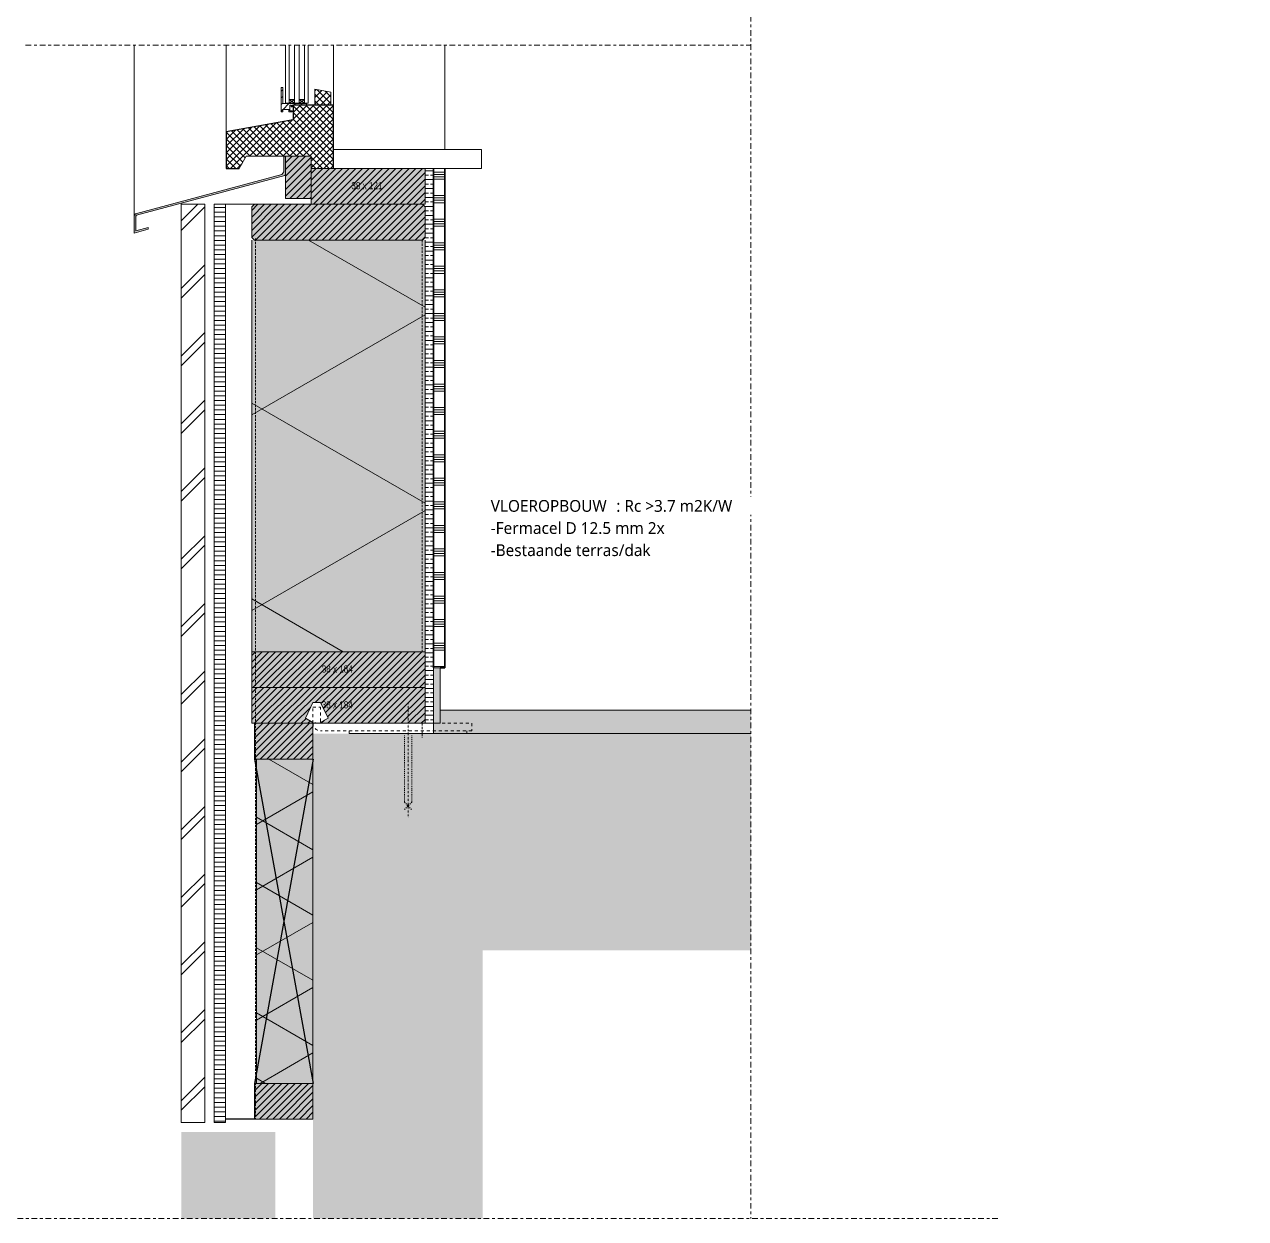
# Model space of a CAD drawing. Header units: millimetres. Extents: x 1813 to 34621, y -2347 to 13791.
# Drawn here: x 17926 to 19223, y 7407 to 8674 of the extents above; entities that cross this region are included whole.
import ezdxf

# ---------------------------------------------------------------- set-up
doc = ezdxf.new("R2010")
doc.units = ezdxf.units.MM
for name, pattern in [('Dash', [6.35, 3.175, -3.175]), ('MV_center', [15, 6, -3, 3, -3]), ('MV_hidden', [3.75, 2.5, -1.25]), ('Streep 1_1', [2, 1, -1]), ('Streep-stip _ detail', [4, 2, -1, 0, -1])]:
    doc.linetypes.add(name, pattern=pattern)
for name, color, linetype, lineweight in [('A-ANNO-NOTE', 131, 'Continuous', 18), ('A-DETL', 90, 'Continuous', 13), ('A-DETL-GENF', 92, 'Continuous', 18), ('A-DETL-MEDM', 33, 'Continuous', 18), ('G-ANNO-TEXT', 231, 'Continuous', 13)]:
    doc.layers.add(name, color=color, linetype=linetype, lineweight=lineweight)
doc.styles.add('Segoe UI_3', font='segoeui.ttf', dxfattribs={"height": 12.5})
doc.styles.add('Segoe UI_B', font='segoeui.ttf', dxfattribs={"height": 12.5})
doc.styles.add('Swis721 Cn BT_1', font='swissc.ttf', dxfattribs={"height": 7.5})
pattern_1 = [(45, (0, 0), (-3.5355339, 3.5355339), []), (135, (0, 0), (-3.5355339, -3.5355339), [])]

# ---------------------------------------------------------------- blocks, each defined once
blk = doc.blocks.new('42 isolatie - Type 1-5126942-Details Verbouwingen')
at = {"layer": 'A-DETL-GENF'}
blk.add_hatch(color=256, dxfattribs=at).paths.add_polyline_path([(76.3, 135.7), (76.3, 0.9), (513.3, 0.9), (513.3, 184.8), (76.3, 184.8)])
at = {"layer": 'A-DETL-GENF', "lineweight": 13}
h = blk.add_hatch(dxfattribs=at)
h.set_pattern_fill('FP_6', color=256, style=0, pattern_type=2)
h.set_pattern_definition([(60, (-2126.39, 181.76), (-155.885, 90), []), (120, (-2126.39, 181.76), (-155.885, -90), [])])
h.paths.add_polyline_path([(76.3, 135.7), (76.3, 0.9), (513.3, 0.9), (513.3, 184.8), (76.3, 184.8)])
at = {"layer": 'A-DETL-GENF'}
blk.add_line((513.3, 184.8), (76.3, 184.8), dxfattribs=at)
blk.add_line((513.3, 184.8), (76.3, 184.8), dxfattribs=at)
blk = doc.blocks.new('00 hout_rechthoekig_sls1 - SLS 38x184-5126946-Details Verbouwingen')
at = {"layer": 'A-DETL-GENF'}
blk.add_hatch(color=256, dxfattribs=at).paths.add_polyline_path([(181.2, -38), (184, -35.2), (184, -2.8), (181.2, 0), (2.8, 0), (0, -2.8), (0, -35.2), (2.8, -38), (49.3, -38)])
at = {"layer": 'A-DETL-MEDM', "lineweight": 13}
h = blk.add_hatch(dxfattribs=at)
h.set_pattern_fill('FP_271', color=256, style=0, pattern_type=2)
h.set_pattern_definition([(45, (-18167.465, -8483.376), (-3.5355339, 3.5355339), [])])
h.paths.add_polyline_path([(181.2, -38), (184, -35.2), (184, -2.8), (181.2, 0), (2.8, 0), (0, -2.8), (0, -35.2), (2.8, -38), (49.3, -38)])
at = {"layer": 'A-DETL-MEDM'}
for p, q in [((0, -2.8), (2.8, 0)), ((2.8, 0), (0, -2.8)), ((2.8, 0), (63, 0)), ((181.2, 0), (184, -2.8)), ((0, -2.8), (0, -35.2)), ((181.2, 0), (184, -2.8)), ((184, -35.2), (184, -2.8)), ((2.8, -38), (0, -35.2)), ((0, -35.2), (2.8, -38)), ((2.8, -38), (181.2, -38)), ((184, -35.2), (181.2, -38)), ((181.2, -38), (184, -35.2))]:
    blk.add_line(p, q, dxfattribs=at)
blk = doc.blocks.new('NLRS_00_DI_hout_rechthoekig1 - SLS 38x121-V196-Details Verbouwingen')
at = {"layer": 'A-DETL-GENF', "lineweight": 13}
blk.add_hatch(color=256, dxfattribs=at).paths.add_polyline_path([(0, 38), (0, 0), (121, 0), (121, 38)])
at = {"layer": 'A-DETL-MEDM', "lineweight": 13}
h = blk.add_hatch(dxfattribs=at)
h.set_pattern_fill('FP_275', color=256, style=0, pattern_type=2)
h.set_pattern_definition([(225, (18351.465, 8521.376), (3.5355339, -3.5355339), [])])
h.paths.add_polyline_path([(0, 38), (0, 0), (121, 0), (121, 38)])
at = {"layer": 'A-DETL-MEDM'}
for p, q in [((121, 38), (0, 38)), ((0, 38), (0, 0)), ((121, 38), (0, 38)), ((121, 32), (121, 38)), ((121, 32), (121, 38)), ((121, 32), (121, 38)), ((121, 0), (121, 32)), ((121, 0), (121, 32)), ((121, 0), (121, 32)), ((0, 0), (121, 0))]:
    blk.add_line(p, q, dxfattribs=at)
blk = doc.blocks.new('00 hout_rechthoekig_sls1 - Vuren 27x45-5126945-Details Verbouwingen')
at = {"layer": 'A-DETL-GENF', "lineweight": 13}
blk.add_hatch(color=256, dxfattribs=at).paths.add_polyline_path([(0, 13.7), (0, 0), (45, 0), (45, 27), (0, 27)])
at = {"layer": 'A-DETL-MEDM', "lineweight": 13}
h = blk.add_hatch(dxfattribs=at)
h.set_pattern_fill('FP_276', color=256, style=0, pattern_type=2)
h.set_pattern_definition([(315, (-8489.367, 18230.465), (3.5355339, 3.5355339), [])])
h.paths.add_polyline_path([(0, 13.7), (0, 0), (45, 0), (45, 27), (0, 27)])
at = {"layer": 'A-DETL-MEDM'}
for p, q in [((25.5, 27), (0, 27)), ((0, 27), (0, 0)), ((25.5, 27), (0, 27)), ((45, 27), (25.5, 27)), ((45, 27), (25.5, 27)), ((45, 0), (45, 27)), ((45, 0), (45, 27)), ((45, 0), (45, 27)), ((0, 0), (45, 0))]:
    blk.add_line(p, q, dxfattribs=at)
blk = doc.blocks.new('42 isolatie - Type 1-5126948-Details Verbouwingen')
at = {"layer": 'A-DETL-GENF'}
blk.add_hatch(color=256, dxfattribs=at).paths.add_polyline_path([(0.3, -0.8), (0.3, -7.8), (59.3, -7.8), (59.3, -0.8)])
for p, q in [((59.3, -0.8), (0.3, -0.8)), ((0.3, -0.8), (0.3, -7.8)), ((0.3, -7.8), (59.3, -7.8)), ((59.3, -7.8), (59.3, -0.8))]:
    blk.add_line(p, q, dxfattribs=at)
blk = doc.blocks.new('NLRS_00_DI_hout_rechthoekig1 - SLS 38x184-V197-Details Verbouwingen')
at = {"layer": 'A-DETL-GENF', "lineweight": 13}
h = blk.add_hatch(color=256, dxfattribs=at)
h.paths.add_polyline_path([(0, 38), (0, 0), (184, 0), (184, 38), (103, 38)])
h.paths.add_polyline_path([(111, 37), (119, 37), (127, 32.4), (119, 16), (111, 16), (103, 32.4)])
at = {"layer": 'A-DETL-MEDM', "lineweight": 13}
h = blk.add_hatch(dxfattribs=at)
h.set_pattern_fill('FP_277', color=256, style=0, pattern_type=2)
h.set_pattern_definition([(225, (18351.465, 7970.376), (3.5355339, -3.5355339), [])])
h.paths.add_polyline_path([(0, 38), (0, 0), (184, 0), (184, 38), (103, 38)])
h.paths.add_polyline_path([(111, 37), (119, 37), (127, 32.4), (119, 16), (111, 16), (103, 32.4)])
at = {"layer": 'A-DETL-MEDM'}
for p, q in [((119, 38), (0, 38)), ((0, 38), (0, 0)), ((119, 38), (0, 38)), ((181, 38), (119, 38)), ((181, 38), (119, 38)), ((184, 38), (181, 38)), ((184, 38), (181, 38)), ((184, 0), (184, 38)), ((184, 0), (184, 38)), ((184, 0), (184, 38)), ((0, 0), (184, 0))]:
    blk.add_line(p, q, dxfattribs=at)
blk = doc.blocks.new('NLRS_00_DI_hout_rechthoekig1 - SLS 38x184-V198-Details Verbouwingen')
at = {"layer": 'A-DETL-GENF', "lineweight": 13}
blk.add_hatch(color=256, dxfattribs=at).paths.add_polyline_path([(0, 38), (0, 0), (184, 0), (184, 38), (134.7, 38)])
at = {"layer": 'A-DETL-MEDM', "lineweight": 13}
h = blk.add_hatch(dxfattribs=at)
h.set_pattern_fill('FP_278', color=256, style=0, pattern_type=2)
h.set_pattern_definition([(225, (18351.465, 8008.376), (3.5355339, -3.5355339), [])])
h.paths.add_polyline_path([(0, 38), (0, 0), (184, 0), (184, 38), (134.7, 38)])
at = {"layer": 'A-DETL-MEDM'}
for p, q in [((184, 38), (0, 38)), ((0, 38), (0, 0)), ((184, 38), (0, 38)), ((184, 0), (184, 38)), ((184, 0), (184, 38)), ((184, 0), (184, 38)), ((0, 0), (184, 0))]:
    blk.add_line(p, q, dxfattribs=at)
blk = doc.blocks.new('20 HSB_vloeranker1 - 25x170 6x60-5121792-Details Verbouwingen')
at = {"layer": 'A-DETL-GENF'}
for p, q in [((-16, 33), (-24, 16.6)), ((-16, 33), (-24, 16.6)), ((-8, 33), (-16, 33)), ((-16, 33), (-12, 33)), ((-8, 33), (-12, 33)), ((0, 16.6), (-8, 33)), ((-8, 33), (0, 16.6)), ((-24, 16.6), (-16, 12)), ((-16, 12), (-24, 16.6)), ((-8, 12), (0, 16.6)), ((-7.8, 12.1), (0, 16.6)), ((22.5, 3), (22.5, 0)), ((22.5, 0), (147.5, 0)), ((147.5, 0), (147.5, 3))]:
    blk.add_line(p, q, dxfattribs=at)
at = {"layer": 'A-DETL-GENF', "linetype": 'Dash'}
for p, q in [((-16, 11), (-16, 28)), ((-16, 28), (-8, 28)), ((-8, 13), (-8, 28)), ((152.5, 3), (-8, 3)), ((-6, 11), (152.5, 11)), ((152.5, 11), (152.5, 3))]:
    blk.add_line(p, q, dxfattribs=at)
at = {"layer": 'A-DETL-GENF', "linetype": 'Streep-stip _ detail', "lineweight": 13}
blk.add_line((85, 33.2), (85, -88.8), dxfattribs=at)
at = {"layer": 'A-DETL-GENF', "linetype": 'Streep 1_1', "lineweight": 13}
for p, q in [((81, -1.8), (81, -72.8)), ((89, -1.8), (89, -72.8)), ((89, -72.8), (81, -80.8)), ((81, -72.8), (89, -80.8))]:
    blk.add_line(p, q, dxfattribs=at)
at = {"layer": 'A-DETL-GENF', "linetype": 'Dash'}
for centre, radius in [((-6, 13), 2), ((-8, 11), 8)]:
    blk.add_arc(centre, radius, 180, 270, dxfattribs=at)
blk = doc.blocks.new('41 roval toscaan1 - Type 1-5126951-Details Verbouwingen')
at = {"layer": 'A-DETL-GENF'}
blk.add_hatch(color=256, dxfattribs=at).paths.add_polyline_path([(0.4, -20), (15.4, -16), (15.4, -14.2), (2.2, -17.7), (2.2, -2.1), (2.9, -1.1), (160.5, 41.1), (161.2, 42), (161.2, 61.7), (160.2, 61.5), (159.5, 60.5), (159.5, 44.9), (157.3, 42), (1.9, 0.4), (0.4, -1.5)])
for p, q in [((160.2, 61.5), (159.5, 60.5)), ((159.5, 60.5), (159.5, 44.9)), ((161.2, 61.7), (160.2, 61.5)), ((161.2, 42), (161.2, 61.7)), ((157.3, 42), (1.9, 0.4)), ((2.9, -1.1), (160.5, 41.1)), ((159.5, 44.9), (157.3, 42)), ((160.5, 41.1), (161.2, 42)), ((1.9, 0.4), (0.4, -1.5)), ((0.4, -1.5), (0.4, -20)), ((2.2, -2.1), (2.9, -1.1)), ((2.2, -17.7), (2.2, -2.1)), ((0.4, -20), (15.4, -16)), ((15.4, -14.2), (2.2, -17.7)), ((15.4, -16), (15.4, -14.2))]:
    blk.add_line(p, q, dxfattribs=at)
blk = doc.blocks.new('31 driedubbel_glas - HR___ 2-5126953-Details Verbouwingen')
at = {"layer": 'A-DETL-GENF', "lineweight": 13}
for p, q in [((0, 0), (0, -14.5)), ((61.4, 0), (0, 0)), ((351.9, 0), (241.4, 0)), ((351.9, -14.5), (351.9, 0)), ((61.4, -4), (0, -4)), ((0, -4), (4, -9.5)), ((0, -9.5), (4, -4)), ((0, -9.5), (61.4, -9.5)), ((4, -9.5), (4, -4)), ((351.9, -4), (241.4, -4)), ((241.4, -9.5), (351.9, -9.5)), ((347.9, -4), (347.9, -9.5)), ((347.9, -9.5), (351.9, -4)), ((347.9, -4), (351.9, -9.5)), ((0, -14.5), (61.4, -14.5)), ((0, -14.5), (0, -20)), ((4, -14.5), (0, -20)), ((0, -14.5), (4, -20)), ((0, -20), (0, -24)), ((61.4, -20), (0, -20)), ((0, -24), (61.4, -24)), ((4, -14.5), (4, -20)), ((241.4, -14.5), (351.9, -14.5)), ((351.9, -20), (241.4, -20)), ((241.4, -24), (351.9, -24)), ((351.9, -14.5), (347.9, -20)), ((347.9, -14.5), (351.9, -20)), ((347.9, -20), (347.9, -14.5)), ((351.9, -20), (347.9, -20)), ((351.9, -14.5), (351.9, -20)), ((351.9, -24), (351.9, -20))]:
    blk.add_line(p, q, dxfattribs=at)
blk = doc.blocks.new('00_maskeer1 - Type 1-5126937-Details Verbouwingen')
at = {"layer": 'A-DETL-GENF', "linetype": 'MV_center'}
blk.add_line((-100, 0), (670, 0), dxfattribs=at)
blk = doc.blocks.new('42 isolatie - Type 1-5126954-Details Verbouwingen')
at = {"layer": 'A-DETL-GENF'}
blk.add_hatch(color=256, dxfattribs=at).paths.add_polyline_path([(38.3, 0.8), (382.6, 0.8), (382.6, 60.8), (38.3, 60.8), (38.3, 16.5)])
at = {"layer": 'A-DETL-GENF', "lineweight": 13}
h = blk.add_hatch(dxfattribs=at)
h.set_pattern_fill('FP_20', color=256, style=0, pattern_type=2)
h.set_pattern_definition([(60, (0, 60.8), (-51.9615, 30), []), (120, (0, 60.8), (-51.9615, -30), [])])
h.paths.add_polyline_path([(38.3, 0.8), (382.6, 0.8), (382.6, 60.8), (38.3, 60.8), (38.3, 16.5)])
at = {"layer": 'A-DETL-GENF'}
for p, q in [((382.6, 60.8), (38.3, 60.8)), ((382.6, 60.8), (38.3, 60.8)), ((38.3, 0.8), (382.6, 0.8)), ((38.3, 0.8), (382.6, 0.8))]:
    blk.add_line(p, q, dxfattribs=at)
blk = doc.blocks.new('00 hout_rechthoekig_sls1 - SLS 38x62-5126955-Details Verbouwingen')
at = {"layer": 'A-DETL-GENF', "lineweight": 13}
blk.add_hatch(color=256, dxfattribs=at).paths.add_polyline_path([(0, -38), (62, -38), (62, 0), (0, 0)])
at = {"layer": 'A-DETL-MEDM', "lineweight": 13}
h = blk.add_hatch(dxfattribs=at)
h.set_pattern_fill('FP_281', color=256, style=0, pattern_type=2)
h.set_pattern_definition([(45, (-18170.465, -7932.376), (-3.5355339, 3.5355339), [])])
h.paths.add_polyline_path([(0, -38), (62, -38), (62, 0), (0, 0)])
at = {"layer": 'A-DETL-MEDM'}
for p, q in [((0, 0), (62, 0)), ((0, -38), (0, 0)), ((62, 0), (62, -38)), ((62, 0), (62, -38)), ((62, 0), (62, -38)), ((62, -38), (0, -38)), ((62, -38), (0, -38))]:
    blk.add_line(p, q, dxfattribs=at)
blk = doc.blocks.new('00 hout_rechthoekig_sls1 - SLS 38x62-V201-Details Verbouwingen')
at = {"layer": 'A-DETL-GENF', "lineweight": 13}
blk.add_hatch(color=256, dxfattribs=at).paths.add_polyline_path([(0, -38), (62, -38), (62, 0), (0, 0)])
at = {"layer": 'A-DETL-MEDM', "lineweight": 13}
h = blk.add_hatch(dxfattribs=at)
h.set_pattern_fill('FP_282', color=256, style=0, pattern_type=2)
h.set_pattern_definition([(45, (-18170.465, -7550.074), (-3.5355339, 3.5355339), [])])
h.paths.add_polyline_path([(0, -38), (62, -38), (62, 0), (0, 0)])
at = {"layer": 'A-DETL-MEDM'}
for p, q in [((0, 0), (62, 0)), ((0, -38), (0, 0)), ((62, 0), (62, -38)), ((62, 0), (62, -38)), ((62, 0), (62, -38)), ((62, -38), (0, -38)), ((62, -38), (0, -38))]:
    blk.add_line(p, q, dxfattribs=at)
blk = doc.blocks.new('00_maskeer1 - Type 1-5126936-Details Verbouwingen')
at = {"layer": 'A-DETL-GENF', "linetype": 'MV_center'}
for p, q in [((-67.8, 0), (59.2, 0)), ((61.2, 0), (2162.7, 0))]:
    blk.add_line(p, q, dxfattribs=at)
blk = doc.blocks.new('00_maskeer1 - Type 1-5126934-Details Verbouwingen')
at = {"layer": 'A-DETL-GENF', "linetype": 'MV_center'}
blk.add_line((882.6, 0), (1934.9, 0), dxfattribs=at)

msp = doc.modelspace()

# ---------------------------------------------------------------- hatches: boundary and pattern name
at = {"layer": 'A-DETL-GENF', "lineweight": 13}
h = msp.add_hatch(dxfattribs=at)
h.set_pattern_fill('FP_12', color=250, style=0, pattern_type=2)
h.set_pattern_definition([(45, (0, 0), (-3.5355339, 3.5355339), [])])
h.paths.add_polyline_path([(18210.4, 8581.4), (18210.4, 8582.4), (18208, 8582.4), (18208, 8588.4), (18209.5, 8588.4), (18209.5, 8586.9), (18210.4, 8586.9), (18210.4, 8588.4), (18225.5, 8588.4), (18225.5, 8590.4), (18200.4, 8590.4), (18200.4, 8607.4), (18198.7, 8607.4), (18198.7, 8581.4), (18200.5, 8581.4), (18200.5, 8584.1), (18207, 8584.1), (18207, 8581.4)])
h = msp.add_hatch(dxfattribs=at)
h.set_pattern_fill('FP_10', color=250, style=0, pattern_type=2)
h.set_pattern_definition(pattern_1)
h.paths.add_polyline_path([(18234.4, 8588.4), (18251.4, 8588.4), (18251.4, 8602.4), (18234.4, 8605.4)])
h = msp.add_hatch(dxfattribs=at)
h.set_pattern_fill('FP_10', color=250, style=0, pattern_type=2)
h.set_pattern_definition(pattern_1)
h.paths.add_polyline_path([(18154.2, 8521.4), (18161.7, 8534.4), (18202.8, 8534.4), (18203.5, 8534.5), (18203.5, 8534.4), (18230.5, 8534.4), (18230.5, 8521.4), (18254.4, 8521.4), (18254.4, 8588.4), (18211.4, 8588.4), (18211.4, 8572.8), (18140.4, 8560.3), (18140.4, 8521.4)])
h = msp.add_hatch(dxfattribs=at)
h.set_pattern_fill('FP_11', color=250, style=0, pattern_type=2)
h.set_pattern_definition([(0, (0, 0), (0, 9.476), []), (0, (0, 4.738), (0, 9.476), [4.738, -2.369])])
h.paths.add_polyline_path([(18351.5, 7932.4), (18360.5, 7932.4), (18360.5, 8521.4), (18351.5, 8521.4), (18351.5, 7970.4)])
h = msp.add_hatch(dxfattribs=at)
h.set_pattern_fill('FP_9', color=254, style=0, pattern_type=2)
h.set_pattern_definition([(0, (0, 10), (0, 25), []), (0, (0, 12.5), (0, 25), []), (0, (0, 15), (0, 25), []), (0, (0, 17.5), (0, 25), [])])
h.paths.add_polyline_path([(18372.5, 7991.4), (18372.5, 8521.4), (18360.5, 8521.4), (18360.5, 7991.4), (18367.5, 7991.4)])
h = msp.add_hatch(dxfattribs=at)
h.set_pattern_fill('FP_76', color=57, style=0, pattern_type=2)
h.set_pattern_definition([(45, (0, 0), (-35.92102, 35.92102), []), (45, (10.16, 0), (-35.92102, 35.92102), [])])
h.paths.add_polyline_path([(18117.6, 7508.7), (18117.6, 8483.4), (18092.6, 8483.4), (18092.6, 7508.7)])
h = msp.add_hatch(dxfattribs=at)
h.set_pattern_fill('FP_127', color=250, style=0, pattern_type=2)
h.set_pattern_definition([(0, (0, 0), (0, 5), [])])
h.paths.add_polyline_path([(18139.6, 7508.7), (18139.6, 8483.4), (18127.6, 8483.4), (18127.6, 7508.7)])
h = msp.add_hatch(dxfattribs=at)
h.set_pattern_fill('FP_80', color=254, style=0, pattern_type=2)
h.set_pattern_definition([(0, (0, 0), (20.32, 5.08), [1.676, -13.564, 1.676, -13.564, -81.28]), (0, (0, 0), (20.32, 5.08), [-30.48, 1.676, -28.804, 1.676, -13.564, -35.56]), (0, (0, 0), (20.32, 5.08), [-76.2, 1.676, -8.484, 1.676, -23.724]), (120, (7.62, 2.54), (-14.559409, 15.0576362), [1.676, -13.564, 1.676, -13.564, -81.28]), (120, (7.62, 2.54), (-14.559409, 15.0576362), [-30.48, 1.676, -28.804, 1.676, -13.564, -35.56]), (120, (7.62, 2.54), (-14.559409, 15.0576362), [-76.2, 1.676, -8.484, 1.676, -23.724]), (240, (10.16, 12.7), (-5.760591, -20.1376362), [1.676, -13.564, 1.676, -13.564, -81.28]), (240, (10.16, 12.7), (-5.760591, -20.1376362), [-30.48, 1.676, -28.804, 1.676, -13.564, -35.56]), (240, (10.16, 12.7), (-5.760591, -20.1376362), [-76.2, 1.676, -8.484, 1.676, -23.724])])
h.paths.add_polyline_path([(18367.5, 7921.4), (18697.5, 7921.4), (18697.5, 7946.4), (18367.5, 7946.4), (18367.5, 7932.4), (18360.5, 7932.4), (18360.5, 7921.4)])
h.paths.add_polyline_path([(19567.5, 7921.4), (19574.5, 7921.4), (19574.5, 7932.4), (19567.5, 7932.4), (19567.5, 7946.4), (19249.5, 7946.4), (19249.5, 7921.4), (19344.5, 7921.4)])
at = {"layer": 'A-DETL-GENF'}
msp.add_hatch(color=9, dxfattribs=at).paths.add_polyline_path([(18412.6, 7691.4), (18697.5, 7691.4), (18697.5, 7921.4), (18232.6, 7921.4), (18232.6, 7691.4)])
h = msp.add_hatch(color=7, dxfattribs=at)
h.paths.add_polyline_path([(18192.6, 7406.7), (18192.6, 7498.7), (18092.6, 7498.7), (18092.6, 7406.7)])
h.paths.add_polyline_path([(18412.6, 7406.7), (18412.6, 7691.4), (18232.6, 7691.4), (18232.6, 7406.7)])

# ---------------------------------------------------------------- linework, layer by layer
at = {"layer": 'A-DETL'}
for p, q in [((18042.7, 8652.1), (18042.7, 8471.3)), ((18140.4, 8652.1), (18140.4, 8560.3)), ((18254.4, 8588.4), (18254.4, 8652.1)), ((18372.5, 8541.4), (18372.5, 8652.1)), ((18372.5, 8652.1), (18372.5, 8541.4)), ((18200.4, 8607.4), (18198.7, 8607.4)), ((18198.7, 8607.4), (18198.7, 8581.4)), ((18200.4, 8590.4), (18200.4, 8607.4)), ((18225.5, 8590.4), (18200.4, 8590.4)), ((18200.5, 8581.4), (18200.5, 8584.1)), ((18200.5, 8584.1), (18207, 8584.1)), ((18207, 8584.1), (18207, 8581.4)), ((18208, 8582.4), (18208, 8588.4)), ((18208, 8588.4), (18209.5, 8588.4)), ((18210.4, 8582.4), (18208, 8582.4)), ((18209.5, 8588.4), (18209.5, 8586.9)), ((18209.5, 8586.9), (18210.4, 8586.9)), ((18210.4, 8586.9), (18210.4, 8588.4)), ((18210.4, 8588.4), (18211.4, 8588.4)), ((18210.4, 8581.4), (18210.4, 8582.4)), ((18225.5, 8588.4), (18225.5, 8590.4)), ((18198.7, 8581.4), (18200.5, 8581.4)), ((18207, 8581.4), (18210.4, 8581.4)), ((18117.6, 8483.4), (18092.6, 8483.4)), ((18092.6, 8483.4), (18092.6, 7508.7)), ((18117.6, 7508.7), (18117.6, 8483.4)), ((18139.6, 8483.4), (18127.6, 8483.4)), ((18127.6, 8483.4), (18127.6, 7508.7)), ((18171.6, 8483.4), (18139.6, 8483.4)), ((18139.6, 7508.7), (18139.6, 8483.4)), ((18351.5, 8445.4), (18351.5, 8008.4)), ((18697.5, 7946.4), (18367.5, 7946.4)), ((18351.5, 7932.4), (18360.5, 7932.4)), ((18360.5, 7932.4), (18360.5, 7921.4)), ((18360.5, 7921.4), (18697.5, 7921.4)), ((18092.6, 7508.7), (18117.6, 7508.7)), ((18127.6, 7508.7), (18139.6, 7508.7))]:
    msp.add_line(p, q, dxfattribs=at)
at = {"layer": 'A-DETL', "lineweight": 18}
for p, q in [((18251.4, 8602.4), (18234.4, 8605.4)), ((18234.4, 8605.4), (18234.4, 8588.4)), ((18251.4, 8588.4), (18251.4, 8602.4)), ((18154.2, 8521.4), (18161.7, 8534.4)), ((18161.7, 8534.4), (18202.8, 8534.4)), ((18411.4, 8541.4), (18254.4, 8541.4)), ((18411.4, 8521.4), (18411.4, 8541.4)), ((18351.5, 8521.4), (18411.4, 8521.4))]:
    msp.add_line(p, q, dxfattribs=at)
at = {"layer": 'A-DETL', "lineweight": 35}
for p, q in [((18360.5, 8521.4), (18360.5, 7991.4)), ((18372.5, 7991.4), (18372.5, 8521.4)), ((18367.5, 7991.4), (18372.5, 7991.4))]:
    msp.add_line(p, q, dxfattribs=at)
at = {"layer": 'A-DETL', "linetype": 'MV_hidden'}
for p, q in [((18171.6, 8447.1), (18171.6, 7512.1)), ((18348.5, 8445.4), (18348.5, 8008.4)), ((18348.5, 7932.4), (18348.5, 7917.1))]:
    msp.add_line(p, q, dxfattribs=at)
at = {"layer": 'A-DETL', "lineweight": 25}
for p, q in [((18170.5, 7894.4), (18232.6, 7550.1)), ((18232.6, 7894.4), (18170.5, 7550.1)), ((18171.6, 7512.1), (18139.6, 7512.1))]:
    msp.add_line(p, q, dxfattribs=at)
at = {"layer": 'A-DETL-MEDM', "lineweight": 25}
for p, q in [((18254.4, 8588.4), (18211.4, 8588.4)), ((18211.4, 8588.4), (18211.4, 8572.8)), ((18254.4, 8521.4), (18254.4, 8588.4)), ((18211.4, 8572.8), (18140.4, 8560.3)), ((18140.4, 8560.3), (18140.4, 8521.4)), ((18140.4, 8521.4), (18154.2, 8521.4))]:
    msp.add_line(p, q, dxfattribs=at)

# ---------------------------------------------------------------- block references
at = {"layer": 'A-DETL-GENF', "linetype": 'MV_center'}
for name, p, rotation in [('00_maskeer1 - Type 1-5126936-Details Verbouwingen', (18697.5, 9569.4), 270.0000000000002), ('00_maskeer1 - Type 1-5126934-Details Verbouwingen', (19842.3, 7406.7), 180)]:
    msp.add_blockref(name, p, dxfattribs=dict(at, rotation=rotation))
at = {"layer": 'A-DETL-GENF', "lineweight": 13, "rotation": 90.00000000000055}
msp.add_blockref('31 driedubbel_glas - HR___ 2-5126953-Details Verbouwingen', (18203.4, 8590.7), dxfattribs=at)
at = {"layer": 'A-DETL-GENF', "linetype": 'MV_center'}
msp.add_blockref('00_maskeer1 - Type 1-5126937-Details Verbouwingen', (18027.5, 8652.1), dxfattribs=at)
at = {"layer": 'A-DETL-GENF'}
msp.add_blockref('41 roval toscaan1 - Type 1-5126951-Details Verbouwingen', (18042.2, 8472.8), dxfattribs=at)
for name, p, rotation in [('42 isolatie - Type 1-5126942-Details Verbouwingen', (18352.4, 7932.1), 89.99999999999939), ('42 isolatie - Type 1-5126948-Details Verbouwingen', (18359.7, 7932.1), 89.99999999999939), ('42 isolatie - Type 1-5126954-Details Verbouwingen', (18233.3, 7511.8), 90.00000000000045)]:
    msp.add_blockref(name, p, dxfattribs=dict(at, rotation=rotation))
at = {"layer": 'A-DETL-GENF', "linetype": 'Dash'}
msp.add_blockref('20 HSB_vloeranker1 - 25x170 6x60-5121792-Details Verbouwingen', (18248.5, 7921.4), dxfattribs=at)
at = {"layer": 'A-DETL-MEDM', "lineweight": 13}
for name, p, rotation in [('00 hout_rechthoekig_sls1 - Vuren 27x45-5126945-Details Verbouwingen', (18230.5, 8489.4), 89.99999999999976), ('NLRS_00_DI_hout_rechthoekig1 - SLS 38x121-V196-Details Verbouwingen', (18351.5, 8521.4), 180), ('NLRS_00_DI_hout_rechthoekig1 - SLS 38x184-V198-Details Verbouwingen', (18351.5, 8008.4), 180), ('NLRS_00_DI_hout_rechthoekig1 - SLS 38x184-V197-Details Verbouwingen', (18351.5, 7970.4), 180)]:
    msp.add_blockref(name, p, dxfattribs=dict(at, rotation=rotation))
at = {"layer": 'A-DETL-MEDM'}
msp.add_blockref('00 hout_rechthoekig_sls1 - SLS 38x184-5126946-Details Verbouwingen', (18167.5, 8483.4), dxfattribs=at)
at = {"layer": 'A-DETL-MEDM', "lineweight": 13}
for name, p in [('00 hout_rechthoekig_sls1 - SLS 38x62-5126955-Details Verbouwingen', (18170.5, 7932.4)), ('00 hout_rechthoekig_sls1 - SLS 38x62-V201-Details Verbouwingen', (18170.5, 7550.1))]:
    msp.add_blockref(name, p, dxfattribs=at)

# ---------------------------------------------------------------- texts
at = {"layer": 'A-ANNO-NOTE', "lineweight": 13, "char_height": 7.5, "width": 38.481, "attachment_point": 1, "style": 'Swis721 Cn BT_1'}
for s, insert in [('38 x 121', (18273.3, 8506.8)), ('38 x 184', (18241.8, 7993.8)), ('38 x 184', (18241.8, 7955.8))]:
    msp.add_mtext(s, dxfattribs=dict(at, insert=insert))
at = {"layer": 'G-ANNO-TEXT', "color": 7, "insert": (18421.2, 8169.4), "char_height": 12.5, "width": 161.54, "attachment_point": 1, "style": 'Segoe UI_B', "bg_fill": 3, "box_fill_scale": 1.25, "bg_fill_color": 9, "bg_fill_true_color": 13158600, "bg_fill_transparency": 0}
msp.add_mtext('VLOEROPBOUW', dxfattribs=at)

# ---------------------------------------------------------------- next in the draw order: texts
at = {"layer": 'G-ANNO-TEXT', "color": 7, "insert": (18554.5, 8169.4), "char_height": 12.5, "width": 10.422, "attachment_point": 1, "style": 'Segoe UI_3', "bg_fill": 3, "box_fill_scale": 1.25, "bg_fill_color": 9, "bg_fill_true_color": 13158600, "bg_fill_transparency": 0}
msp.add_mtext(': ', dxfattribs=at)

# ---------------------------------------------------------------- next in the draw order: texts
at = {"layer": 'G-ANNO-TEXT', "color": 7, "insert": (18563.1, 8169.4), "char_height": 12.5, "width": 156.329, "attachment_point": 1, "style": 'Segoe UI_B', "bg_fill": 3, "box_fill_scale": 1.25, "bg_fill_color": 9, "bg_fill_true_color": 13158600, "bg_fill_transparency": 0}
msp.add_mtext('Rc >3.7 m2K/W', dxfattribs=at)

# ---------------------------------------------------------------- next in the draw order: texts
at = {"layer": 'G-ANNO-TEXT', "color": 7, "insert": (18421.2, 8145.9), "char_height": 12.5, "width": 234.894, "attachment_point": 1, "style": 'Segoe UI_3', "bg_fill": 3, "box_fill_scale": 1.25, "bg_fill_color": 9, "bg_fill_true_color": 13158600, "bg_fill_transparency": 0}
msp.add_mtext('-Fermacel D 12.5 mm 2x ', dxfattribs=at)

# ---------------------------------------------------------------- next in the draw order: texts
at = {"layer": 'G-ANNO-TEXT', "color": 7, "insert": (18421.2, 8122.4), "char_height": 12.5, "width": 205.633, "attachment_point": 1, "style": 'Segoe UI_3', "bg_fill": 3, "box_fill_scale": 1.25, "bg_fill_color": 9, "bg_fill_true_color": 13158600, "bg_fill_transparency": 0}
msp.add_mtext('-Bestaande terras/dak', dxfattribs=at)

doc.saveas('drawing.dxf')
